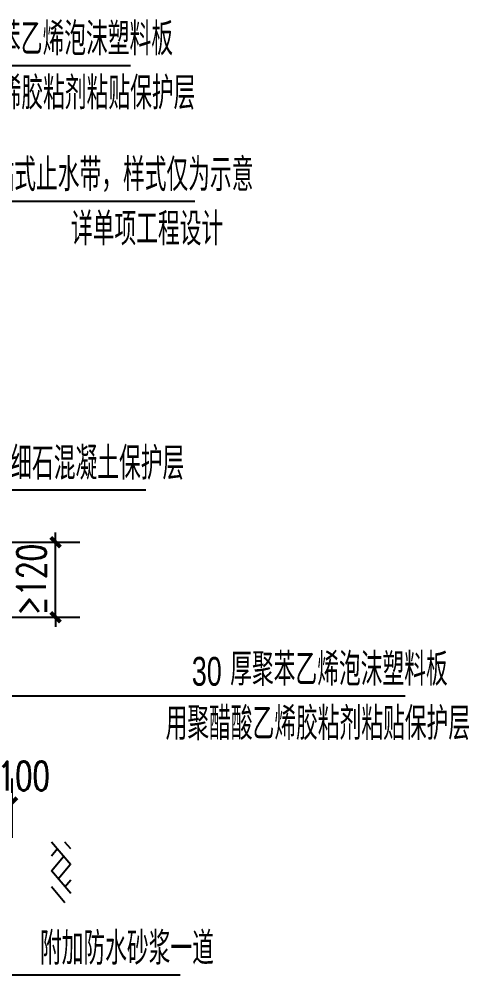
# Model space of a CAD drawing. Header units: millimetres. Extents: x 1742399 to 4898386, y 2481636 to 5226310.
# Drawn here: x 2174175 to 2176400, y 2746920 to 2751656 of the extents above; entities that cross this region are included whole.
import ezdxf

# ---------------------------------------------------------------- set-up
doc = ezdxf.new("R2010")
doc.units = ezdxf.units.MM
doc.header["$LTSCALE"] = 1000
for name, color, linetype in [('6-消防-消防车道、扑救场', 12, 'Continuous'), ('A-detl-XH', 8, 'Continuous'), ('Ax-B-D01～D02-A$0$A-Anno-Dims', 3, 'Continuous'), ('Ax-B-D01～D02-A$0$Ax-B-D01-20$0$A-Anno-Note', 241, 'Continuous'), ('PUB_DIM', 3, 'Continuous'), ('注意事项', 2, 'Continuous')]:
    doc.layers.add(name, color=color, linetype=linetype)
doc.styles.add('_TCH_DIM_T3', font='SIMPLEX', dxfattribs={"width": 0.705882, "bigfont": 'GBCBIG'})
doc.styles.add('Ax-B-D01～D02-A$0$Ax-B-D01-20$0$_TCH_DIM', font='JZFZ_ENA', dxfattribs={"width": 0.7, "bigfont": 'JZFZ_CNB'})
doc.dimstyles.new('_TCH_ARCH&&20', dxfattribs={"dimtxt": 59.5, "dimasz": 20, "dimexe": 50, "dimexo": 60, "dimgap": 20, "dimtad": 1, "dimdec": 0, "dimzin": 0, "dimdsep": 46, "dimtxsty": '_TCH_DIM_T3', "dimblk": 'ARCHTICK', "dimcen": 0.09, "dimclrt": 7, "dimazin": 2, "dimtfac": 1, "dimtdec": 0, "dimtix": 1, "dimtmove": 2, "dimatfit": 3, "dimfxl": 1, "dimtolj": 1, "dimtzin": 0, "dimarcsym": 0})

# ---------------------------------------------------------------- blocks, each defined once
blk = doc.blocks.new('_ArchTick')
at = {"color": 0, "linetype": 'ByBlock', "const_width": 0.4}
blk.add_lwpolyline([(-0.5, -0.5), (0.5, 0.5)], dxfattribs=at)
blk = doc.blocks.new('*D72')
at = {"layer": 'Defpoints', "color": 0, "transparency": 16777216}
for p in [(1118799.7, -671479.8), (1118699.7, -671612.8), (1118799.7, -671612.8)]:
    blk.add_point(p, dxfattribs=at)
at = {"layer": 'PUB_DIM', "color": 0, "lineweight": -2, "transparency": 16777216}
for p, q in [((1118699.7, -671552.8), (1118699.7, -671429.8)), ((1118799.7, -671552.8), (1118799.7, -671429.8)), ((1118699.7, -671479.8), (1118799.7, -671479.8))]:
    blk.add_line(p, q, dxfattribs=at)
at = {"layer": 'PUB_DIM', "color": 0, "lineweight": -2, "transparency": 16777216, "xscale": 20, "yscale": 20, "zscale": 20, "rotation": 180}
blk.add_blockref('_ArchTick', (1118699.7, -671479.8), dxfattribs=at)
at = {"layer": 'PUB_DIM', "color": 0, "lineweight": -2, "transparency": 16777216, "xscale": 20, "yscale": 20, "zscale": 20}
blk.add_blockref('_ArchTick', (1118799.7, -671479.8), dxfattribs=at)
at = {"layer": 'PUB_DIM', "color": 7, "transparency": 16777216, "insert": (1118823.8, -671424.8), "char_height": 59.5, "attachment_point": 5, "style": '_TCH_DIM_T3'}
blk.add_mtext('\\A1;100', dxfattribs=at)
blk = doc.blocks.new('*D78')
at = {"layer": 'Defpoints', "color": 0, "transparency": 16777216}
for p in [(1118681.1, -670941.8), (1118889.4, -670941.8), (1118681.1, -671096.8)]:
    blk.add_point(p, dxfattribs=at)
at = {"layer": 'PUB_DIM', "color": 0, "lineweight": -2, "transparency": 16777216}
for p, q in [((1118889.4, -670941.8), (1118889.4, -670921.8)), ((1118741.1, -670941.8), (1118939.4, -670941.8)), ((1118889.4, -671096.8), (1118889.4, -670941.8)), ((1118741.1, -671096.8), (1118939.4, -671096.8)), ((1118889.4, -671096.8), (1118889.4, -671116.8))]:
    blk.add_line(p, q, dxfattribs=at)
at = {"layer": 'PUB_DIM', "color": 0, "lineweight": -2, "transparency": 16777216, "xscale": 20, "yscale": 20, "zscale": 20}
for p, rotation in [((1118889.4, -670941.8), 270), ((1118889.4, -671096.8), 90)]:
    blk.add_blockref('_ArchTick', p, dxfattribs=dict(at, rotation=rotation))
at = {"layer": 'PUB_DIM', "color": 7, "transparency": 16777216, "insert": (1118839.6, -671019.3), "char_height": 59.5, "attachment_point": 5, "rotation": 90, "style": '_TCH_DIM_T3'}
blk.add_mtext('\\A1;≥120', dxfattribs=at)
blk = doc.blocks.new('$LinePat$素土夯实')
at = {"color": 0}
for p, q in [((0, -210), (210, 0)), ((120, -300), (420, 0)), ((420, 0), (608, -188)), ((495, -300), (795, 0)), ((615, 0), (705, -90)), ((315, -105), (502, -293)), ((210, -210), (300, -300)), ((705, -300), (795, -210))]:
    blk.add_line(p, q, dxfattribs=at)
blk = doc.blocks.new('C侧板施工缝')
at = {"layer": 'Ax-B-D01～D02-A$0$A-Anno-Dims'}
for p, q in [((1118562.3, -669956.2), (1119044.3, -669956.2)), ((1118354.5, -670237.1), (1119176.8, -670237.1)), ((1118600.4, -670833.5), (1119075.9, -670833.5)), ((1118689.2, -671259.3), (1119002.4, -671259.3)), ((1119002.4, -671259.3), (1119611.3, -671259.3)), ((1118683.8, -671836.1), (1119146.5, -671836.1))]:
    blk.add_line(p, q, dxfattribs=at)
at = {"layer": 'A-detl-XH', "xscale": 0.1574478301461088, "yscale": 0.1333333333333334, "zscale": 0.1333333333333334, "rotation": 90}
blk.add_blockref('$LinePat$素土夯实', (1118880.7, -671686.8), dxfattribs=at)
at = {"layer": 'Ax-B-D01～D02-A$0$Ax-B-D01-20$0$A-Anno-Note', "style": 'Ax-B-D01～D02-A$0$Ax-B-D01-20$0$_TCH_DIM', "width": 0.7}
for s, height, p in [('厚聚苯乙烯泡沫塑料板', 67.52, (1118682.9, -669935.2)), ('用聚醋酸乙烯胶粘剂粘贴保护层', 67.518, (1118549.4, -670047.2)), ('外贴式止水带，样式仅为示意', 67.518, (1118714.3, -670216.1)), ('详单项工程设计', 67.52, (1118921.2, -670328.1)), ('厚细石混凝土保护层', 67.52, (1118751, -670812.5)), ('厚聚苯乙烯泡沫塑料板', 67.52, (1119249.9, -671238.3)), ('30', 59.5, (1119170.6, -671238.3)), ('用聚醋酸乙烯胶粘剂粘贴保护层', 67.518, (1119116.5, -671350.3)), ('附加防水砂浆一道', 67.52, (1118857.1, -671815.1))]:
    blk.add_text(s, height=height, dxfattribs=at).set_placement(p)
at = {"layer": 'PUB_DIM'}
dim = blk.add_linear_dim(base=(1118889.4, -670941.8), p1=(1118681.1, -671096.8), p2=(1118681.1, -670941.8), angle=90, text='≥120', dimstyle='_TCH_ARCH&&20', dxfattribs=at)
dim.commit()
dim.dimension.update_dxf_attribs({"geometry": '*D78', "text_midpoint": (1118839.6, -671019.3), "dimtype": 129})
dim = blk.add_linear_dim(base=(1118799.7, -671479.8), p1=(1118699.7, -671612.8), p2=(1118799.7, -671612.8), angle=0, dimstyle='_TCH_ARCH&&20', dxfattribs=at)
dim.commit()
dim.dimension.update_dxf_attribs({"geometry": '*D72', "text_midpoint": (1118823.8, -671424.8), "dimtype": 129})
blk = doc.blocks.new('gouzaozuofadekuai00321')
at = {"layer": '注意事项', "xscale": 0.7706417134671059, "yscale": 0.7706417134671059, "zscale": 0.7706417134671059}
blk.add_blockref('C侧板施工缝', (-660372.1, -2636560.4), dxfattribs=at)

msp = doc.modelspace()

# ---------------------------------------------------------------- block references
at = {"layer": '6-消防-消防车道、扑救场', "xscale": 3.111111111111112, "yscale": 3.111111111111112, "zscale": 3.111111111111112}
msp.add_blockref('gouzaozuofadekuai00321', (1546250.2, 12560313.8), dxfattribs=at)

doc.saveas('drawing.dxf')
